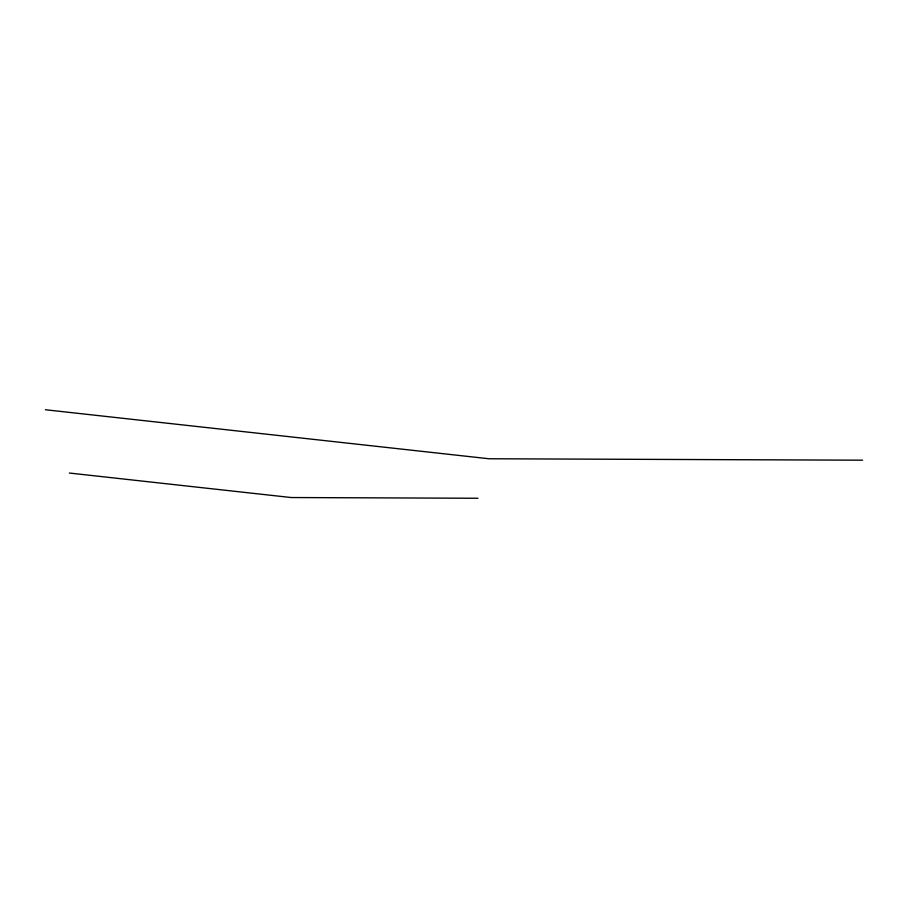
<?xml version="1.0" encoding="UTF-8"?>
<svg xmlns="http://www.w3.org/2000/svg" width="908" height="908" viewBox="0 0 908 908"><rect width="100%" height="100%" fill="white"/><g stroke="black" fill="none" stroke-linecap="round" stroke-linejoin="round"><path stroke-width="1.36" d="M862.6 460.186L489.037 458.767L45.4 409.746M477.949 498.254L291.162 497.539L69.349 473.034"/></g></svg>
